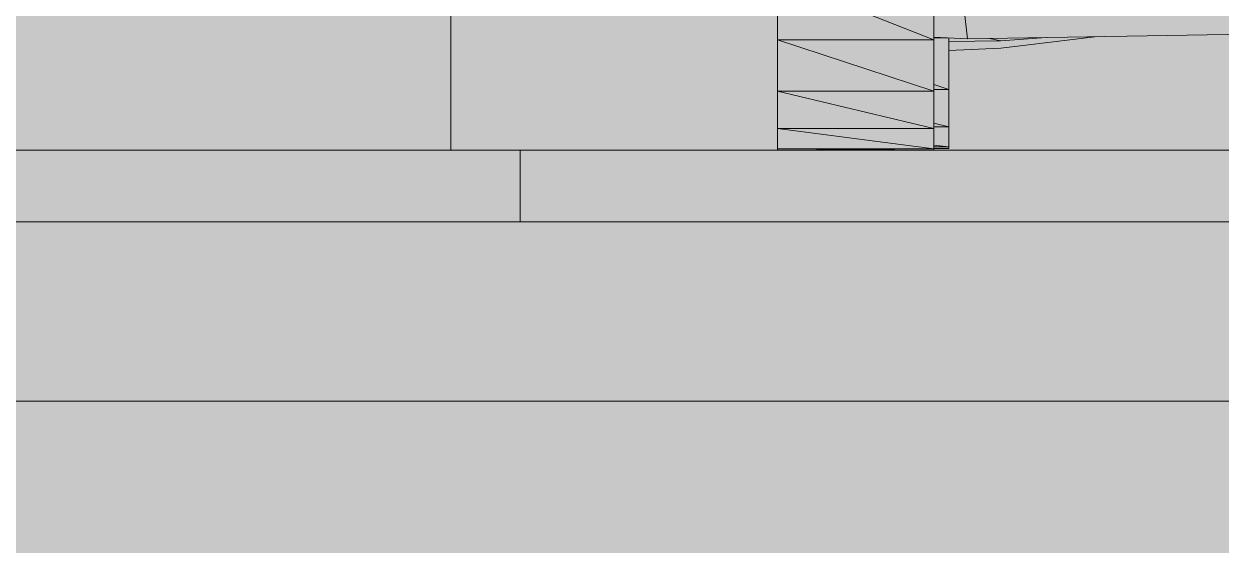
# Model space of a CAD drawing. Header units: millimetres. Extents: x 365175 to 2667127, y -330297 to -162108.
# Drawn here: x 2305618 to 2307288, y -324484 to -323757 of the extents above; entities that cross this region are included whole.
import ezdxf

# ---------------------------------------------------------------- set-up
doc = ezdxf.new("R2010")
doc.units = ezdxf.units.MM
doc.header["$MEASUREMENT"] = 0
doc.linetypes.add('Wipeout_Contour', pattern=[1000, 0, -1000])
for name, color, linetype in [('Cars', 7, 'Continuous'), ('Structure - Murs extérieurs', 7, 'Continuous'), ('TopoAlt', 7, 'Continuous')]:
    doc.layers.add(name, color=color, linetype=linetype)

# ---------------------------------------------------------------- blocks, each defined once
blk = doc.blocks.new('Élément de coupe_1405_4', base_point=(2775447.7, -323933.6))
at = {"layer": 'TopoAlt', "linetype": 'Continuous', "lineweight": 0, "true_color": 0x000000}
for points in [[(2302861.8, -323933.6), (2306669.4, -323933.6), (2306669.4, -323655.8), (2306667.3, -323648.3), (2306643.8, -323544.7), (2306643.8, -323544.5), (2306639.6, -323531.6), (2306629.3, -323425.1), (2306625.2, -323363.5), (2306623.1, -323333.6), (2302861.8, -323333.6)], [(2306908.3, -323931.1), (2306887.4, -323931.1), (2306887.4, -323933.6), (2308294.3, -323933.6), (2308294.3, -323931.1), (2308282.2, -323931.1), (2308282.2, -323795.5), (2308208.5, -323792), (2308077.7, -323776.1), (2307916.6, -323769.7), (2307595.3, -323769.9), (2307574.2, -323770.2), (2307405.9, -323770.2), (2307124.6, -323775.1), (2307111.8, -323775.6), (2306980.9, -323791.2), (2306908.3, -323794.6)], [(2306887.4, -323933.6), (2307950.6, -323933.6), (2307899.3, -323904.2), (2307815.6, -323878.3), (2307650, -323843), (2307591, -323819.3), (2307571.1, -323818.4), (2307570.7, -323818.1), (2307473.9, -323770.2), (2307405.9, -323770.2), (2307124.6, -323775.1), (2307111.8, -323775.6), (2306980.9, -323791.2), (2306908.3, -323794.6), (2306908.3, -323931.1), (2306887.4, -323931.1)], [(2306522.7, -323933.6), (2306669.4, -323933.6), (2306669.4, -323856.5), (2306532.7, -323924.7)]]:
    blk.add_hatch(color=18, dxfattribs=at).paths.add_polyline_path(points)
blk = doc.blocks.new('Élément de coupe_1428_4', base_point=(2775447.7, -323933.6))
at = {"layer": 'TopoAlt', "color": 190, "linetype": 'Continuous', "lineweight": 5, "true_color": 0x8002ff}
blk.add_line((2306213.5, -323333.6), (2306213.5, -323933.6), dxfattribs=at)
blk = doc.blocks.new('Élément de coupe_1455_4', base_point=(2775447.7, -323933.6))
at = {"layer": 'Structure - Murs extérieurs', "linetype": 'Continuous', "lineweight": 0, "true_color": 0x000000}
for points in [[(2306310.6, -323933.6), (2306310.6, -324033.6), (2311122.1, -324033.6), (2311122.1, -323933.6)], [(2306310.6, -324033.6), (2308117.7, -324033.6), (2308123.7, -323935.1), (2308123.5, -323933.6), (2306402.6, -323933.6), (2306357.6, -323952.6), (2306310.6, -323985.4)]]:
    blk.add_hatch(color=18, dxfattribs=at).paths.add_polyline_path(points)
at = {"layer": 'Structure - Murs extérieurs', "color": 7, "linetype": 'Continuous', "lineweight": 5}
for p, q in [((2306669.4, -323933.6), (2306310.6, -323933.6)), ((2308294.3, -323933.6), (2306887.4, -323933.6))]:
    blk.add_line(p, q, dxfattribs=at)
blk = doc.blocks.new('Élément de coupe_1459_4', base_point=(2775447.7, -323933.6))
at = {"layer": 'Structure - Murs extérieurs', "linetype": 'Continuous', "lineweight": 0, "true_color": 0x000000}
blk.add_hatch(color=18, dxfattribs=at).paths.add_polyline_path([(2306310.6, -323933.6), (2302560.8, -323933.6), (2302560.8, -324083.6), (2302842.5, -324083.6), (2302842.5, -324033.6), (2302843.3, -324033.6), (2302843.3, -323983.6), (2304860.8, -323983.6), (2304860.8, -324033.6), (2306310.6, -324033.6)])
at = {"layer": 'Structure - Murs extérieurs', "color": 7, "linetype": 'Continuous', "lineweight": 5}
for p, q in [((2306310.6, -323933.6), (2302860.9, -323933.6)), ((2306310.6, -324033.6), (2306310.6, -323933.6))]:
    blk.add_line(p, q, dxfattribs=at)
blk = doc.blocks.new('Élément de coupe_1485_4', base_point=(2775447.7, -323933.6))
at = {"layer": 'Cars', "linetype": 'Continuous', "lineweight": 0, "true_color": 0x000000}
for points in [[(2306669.4, -323779.5), (2306887.4, -323779.5), (2306669.4, -323693.9)], [(2306669.4, -323779.5), (2306887.4, -323779.5), (2306669.4, -323693.9)], [(2306887.4, -323693.9), (2306669.4, -323693.9), (2306887.4, -323779.5)], [(2306887.4, -323693.9), (2306669.4, -323693.9), (2306887.4, -323779.5)], [(2306887.4, -323776.2), (2306934, -323778.5), (2306926.6, -323711.7), (2306887.4, -323723.5)], [(2306887.4, -323776.2), (2306934, -323778.5), (2306926.6, -323711.7), (2306887.4, -323723.5)], [(2306926.6, -323711.7), (2306934, -323778.5), (2308267.3, -323755.1)], [(2306926.6, -323711.7), (2306934, -323778.5), (2308267.3, -323755.1)], [(2307111.8, -323775.3), (2307111.8, -323775.6), (2307124.6, -323775.1)], [(2307111.8, -323775.3), (2307111.8, -323775.6), (2307124.6, -323775.1)], [(2306669.4, -323851.3), (2306887.4, -323851.3), (2306669.4, -323779.5)], [(2306669.4, -323851.3), (2306887.4, -323851.3), (2306669.4, -323779.5)], [(2306887.4, -323779.5), (2306669.4, -323779.5), (2306887.4, -323851.3)], [(2306887.4, -323779.5), (2306669.4, -323779.5), (2306887.4, -323851.3)], [(2306887.4, -323776.2), (2306887.4, -323777.1), (2306906.4, -323777.1)], [(2306887.4, -323776.2), (2306887.4, -323777.1), (2306906.4, -323777.1)], [(2306887.4, -323777.1), (2306887.4, -323842), (2306908.3, -323848.9), (2306908.3, -323777.2), (2306906.4, -323777.1)], [(2306887.4, -323777.1), (2306887.4, -323842), (2306908.3, -323848.9), (2306908.3, -323777.2), (2306906.4, -323777.1)], [(2306908.3, -323777.2), (2306908.3, -323782.2), (2306980.9, -323781.1), (2306965, -323777.9), (2306934, -323778.5)], [(2306908.3, -323777.2), (2306908.3, -323782.2), (2306980.9, -323781.1), (2306965, -323777.9), (2306934, -323778.5)], [(2306908.3, -323794.6), (2306980.9, -323791.2), (2306981.1, -323781.1), (2306980.9, -323781.1), (2306908.3, -323782.2)], [(2306908.3, -323794.6), (2306980.9, -323791.2), (2306981.1, -323781.1), (2306980.9, -323781.1), (2306908.3, -323782.2)], [(2306965, -323777.9), (2306980.9, -323781.1), (2307043.8, -323776.5)], [(2306965, -323777.9), (2306980.9, -323781.1), (2307043.8, -323776.5)], [(2306980.9, -323791.2), (2307111.8, -323775.6), (2307111.6, -323775.3), (2307043.8, -323776.5), (2306981.1, -323781.1)], [(2306980.9, -323791.2), (2307111.8, -323775.6), (2307111.6, -323775.3), (2307043.8, -323776.5), (2306981.1, -323781.1)], [(2307111.8, -323775.3), (2307111.6, -323775.3), (2307111.8, -323775.6)], [(2307111.8, -323775.3), (2307111.6, -323775.3), (2307111.8, -323775.6)], [(2306669.4, -323903.4), (2306887.4, -323903.4), (2306669.4, -323851.3)], [(2306669.4, -323903.4), (2306887.4, -323903.4), (2306669.4, -323851.3)], [(2306887.4, -323851.3), (2306669.4, -323851.3), (2306887.4, -323903.4)], [(2306887.4, -323851.3), (2306669.4, -323851.3), (2306887.4, -323903.4)], [(2306887.4, -323842), (2306887.4, -323848.9), (2306908.3, -323848.9)], [(2306887.4, -323842), (2306887.4, -323848.9), (2306908.3, -323848.9)], [(2306887.4, -323851.3), (2306887.4, -323896), (2306908.3, -323901), (2306908.3, -323848.9), (2306887.4, -323848.9)], [(2306887.4, -323851.3), (2306887.4, -323896), (2306908.3, -323901), (2306908.3, -323848.9), (2306887.4, -323848.9)], [(2306669.4, -323931.6), (2306887.4, -323931.6), (2306669.4, -323903.4)], [(2306669.4, -323931.6), (2306887.4, -323931.6), (2306669.4, -323903.4)], [(2306887.4, -323903.4), (2306669.4, -323903.4), (2306887.4, -323931.6)], [(2306887.4, -323903.4), (2306669.4, -323903.4), (2306887.4, -323931.6)], [(2306887.4, -323896), (2306887.4, -323901), (2306908.3, -323901)], [(2306887.4, -323896), (2306887.4, -323901), (2306908.3, -323901)], [(2306887.4, -323903.4), (2306887.4, -323926.5), (2306908.3, -323929.2), (2306908.3, -323901), (2306887.4, -323901)], [(2306887.4, -323903.4), (2306887.4, -323926.5), (2306908.3, -323929.2), (2306908.3, -323901), (2306887.4, -323901)], [(2306669.4, -323933.6), (2306887.4, -323933.6), (2306669.4, -323931.6)], [(2306669.4, -323933.6), (2306887.4, -323933.6), (2306669.4, -323931.6)], [(2306887.4, -323931.6), (2306669.4, -323931.6), (2306887.4, -323933.6)], [(2306887.4, -323931.6), (2306669.4, -323931.6), (2306887.4, -323933.6)], [(2306887.4, -323929.2), (2306908.3, -323929.2), (2306887.4, -323926.5)], [(2306887.4, -323929.2), (2306908.3, -323929.2), (2306887.4, -323926.5)], [(2306908.3, -323929.2), (2306887.4, -323929.2), (2306887.4, -323931), (2306908.3, -323931.1)], [(2306908.3, -323929.2), (2306887.4, -323929.2), (2306887.4, -323931), (2306908.3, -323931.1)], [(2306887.4, -323931), (2306887.4, -323931.1), (2306908.3, -323931.1)], [(2306887.4, -323931), (2306887.4, -323931.1), (2306908.3, -323931.1)]]:
    blk.add_hatch(color=18, dxfattribs=at).paths.add_polyline_path(points)
at = {"layer": 'Cars', "color": 7, "linetype": 'Continuous', "lineweight": 5}
for p, q in [((2306887.4, -323779.5), (2306669.4, -323693.9)), ((2306669.4, -323693.9), (2306669.4, -323779.5)), ((2306887.4, -323779.5), (2306887.4, -323693.9)), ((2306934, -323778.5), (2306926.6, -323711.7)), ((2306934, -323778.5), (2308267.3, -323755.1)), ((2307124.6, -323775.1), (2307111.8, -323775.6)), ((2306887.4, -323851.3), (2306669.4, -323779.5)), ((2306669.4, -323779.5), (2306669.4, -323851.3)), ((2306669.4, -323779.5), (2306887.4, -323779.5)), ((2306887.4, -323776.2), (2306934, -323778.5)), ((2306887.4, -323777.1), (2306906.4, -323777.1)), ((2306887.4, -323851.3), (2306887.4, -323779.5)), ((2306908.3, -323848.9), (2306908.3, -323777.2)), ((2306908.3, -323782.2), (2306980.9, -323781.1)), ((2306980.9, -323791.2), (2306908.3, -323794.6)), ((2306980.9, -323781.1), (2306965, -323777.9)), ((2307111.8, -323775.6), (2306980.9, -323791.2)), ((2306980.9, -323781.1), (2307043.8, -323776.5)), ((2306887.4, -323903.4), (2306669.4, -323851.3)), ((2306669.4, -323851.3), (2306669.4, -323903.4)), ((2306669.4, -323851.3), (2306887.4, -323851.3)), ((2306908.3, -323848.9), (2306887.4, -323842)), ((2306887.4, -323848.9), (2306908.3, -323848.9)), ((2306887.4, -323903.4), (2306887.4, -323851.3)), ((2306908.3, -323901), (2306908.3, -323848.9)), ((2306887.4, -323931.6), (2306669.4, -323903.4)), ((2306669.4, -323903.4), (2306669.4, -323931.6)), ((2306669.4, -323903.4), (2306887.4, -323903.4)), ((2306908.3, -323901), (2306887.4, -323896)), ((2306887.4, -323901), (2306908.3, -323901)), ((2306887.4, -323931.6), (2306887.4, -323903.4)), ((2306908.3, -323929.2), (2306908.3, -323901)), ((2306887.4, -323933.6), (2306669.4, -323931.6)), ((2306669.4, -323931.6), (2306669.4, -323933.6)), ((2306669.4, -323931.6), (2306887.4, -323931.6)), ((2306669.4, -323933.6), (2306887.4, -323933.6)), ((2306908.3, -323929.2), (2306887.4, -323926.5)), ((2306887.4, -323929.2), (2306908.3, -323929.2)), ((2306908.3, -323931.1), (2306887.4, -323931)), ((2306887.4, -323931.1), (2306908.3, -323931.1)), ((2306887.4, -323933.6), (2306887.4, -323931.6)), ((2306908.3, -323931.1), (2306908.3, -323929.2))]:
    blk.add_line(p, q, dxfattribs=at)
blk = doc.blocks.new('Élément de coupe_1488_4', base_point=(2775447.7, -323933.6))
at = {"color": 254, "linetype": 'Wipeout_Contour', "lineweight": 0, "ltscale": 9501782.059276592}
blk.add_wipeout([(2403585.1, -324283.6), (2403585.1, -324033.6), (2302842.5, -324033.6), (2302842.5, -324283.6)], dxfattribs=at)
at = {"linetype": 'Continuous', "lineweight": 5, "true_color": 0x00e7c4}
h = blk.add_hatch(dxfattribs=at)
h.set_pattern_fill('Plâtre_0004', color=120, style=0, pattern_type=2)
h.set_pattern_definition([(0, (2775447.68, -323933.55), (0, 86.60254), [0, -50]), (0, (2775472.68, -323890.25), (0, 86.60254), [0, -50])])
h.paths.add_polyline_path([(2403585.1, -324283.6), (2403585.1, -324033.6), (2302842.5, -324033.6), (2302842.5, -324283.6)])
at = {"color": 7, "linetype": 'Continuous', "lineweight": 5}
for p, q in [((2403585.1, -324033.6), (2302842.5, -324033.6)), ((2403585.1, -324283.6), (2302842.5, -324283.6))]:
    blk.add_line(p, q, dxfattribs=at)

msp = doc.modelspace()

# ---------------------------------------------------------------- block references
at = {"layer": 'Cars', "lineweight": 0}
msp.add_blockref('Élément de coupe_1485_4', (2775447.681, -323933.55), dxfattribs=at)
at = {"layer": 'Structure - Murs extérieurs', "lineweight": 0}
for name in ['Élément de coupe_1459_4', 'Élément de coupe_1455_4']:
    msp.add_blockref(name, (2775447.681, -323933.55), dxfattribs=at)
at = {"layer": 'TopoAlt', "lineweight": 0}
for name in ['Élément de coupe_1405_4', 'Élément de coupe_1428_4']:
    msp.add_blockref(name, (2775447.681, -323933.55), dxfattribs=at)

# ---------------------------------------------------------------- next in the draw order: block references
at = {"lineweight": 0}
msp.add_blockref('Élément de coupe_1488_4', (2775447.681, -323933.55), dxfattribs=at)

# ---------------------------------------------------------------- next in the draw order: hatches: boundary and pattern name
at = {"linetype": 'Continuous', "lineweight": 5}
for color, points in [(255, [(2287327.605, -324033.55), (2415765.132, -324033.55), (2415765.132, -330296.824), (2287327.605, -330296.824)]), (7, [(2297925.843, -324033.55), (2407161.767, -324033.55), (2407161.767, -324233.55), (2297925.843, -324233.55)])]:
    msp.add_hatch(color=color, dxfattribs=at).paths.add_polyline_path(points)

doc.saveas('drawing.dxf')
